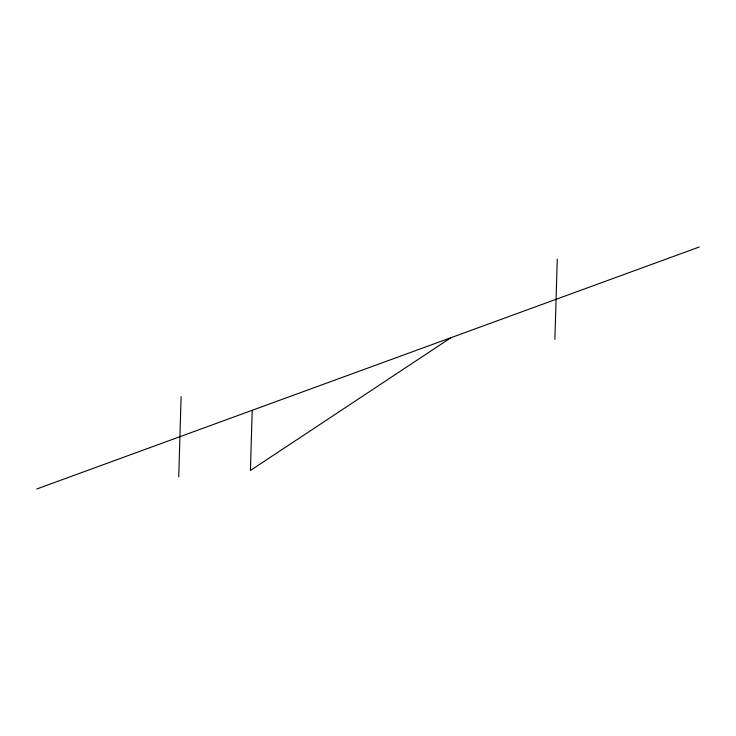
<?xml version="1.0" encoding="UTF-8"?>
<svg xmlns="http://www.w3.org/2000/svg" width="736" height="736" viewBox="0 0 736 736"><rect width="100%" height="100%" fill="white"/><g stroke="black" fill="none" stroke-linecap="round" stroke-linejoin="round"><path stroke-width="1.1" d="M178.728 476.827L181.12 396.566M252.218 410.292L250.424 470.488L450.938 337.704M554.88 339.434L557.272 259.173M36.8 488.971L699.2 247.029"/></g></svg>
